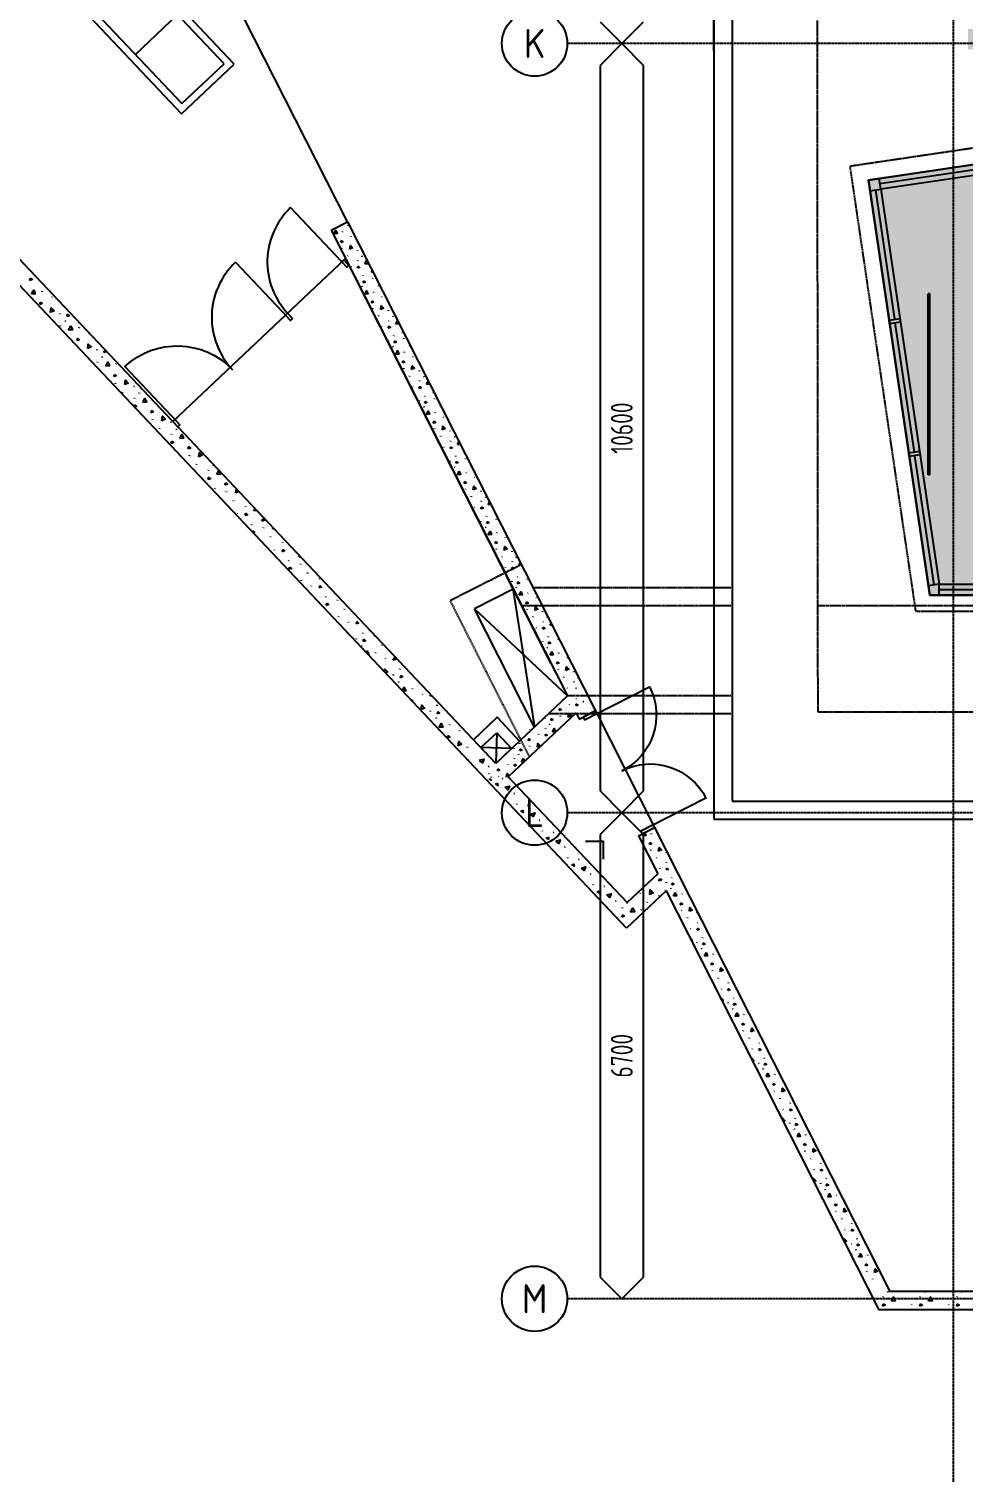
# Model space of a CAD drawing. Header units: millimetres. Extents: x -45258 to 103756, y -3540 to 105026.
# Drawn here: x -12963 to -82, y -2981 to 17043 of the extents above; entities that cross this region are included whole.
import ezdxf
from ezdxf.enums import TextEntityAlignment as Align

# ---------------------------------------------------------------- set-up
doc = ezdxf.new("R2010")
doc.units = ezdxf.units.MM
doc.header["$LTSCALE"] = 0.4
for name, pattern in [('BLD-80-FL-2$0$CENTER', [50.8, 31.75, -6.35, 6.35, -6.35]), ('BLD-80-FL-2$0$DASHEDX2', [38.1, 25.4, -12.7]), ('BLD-80-FL-2$0$HIDDEN', [0.375, 0.25, -0.125]), ('BLD-80-FL-2$0$HIDDEN2', [4.7625, 3.175, -1.5875])]:
    doc.linetypes.add(name, pattern=pattern)
for name, color, linetype in [('BLD-80-FL-2$0$DO-EXST-6CO', 6, 'Continuous'), ('BLD-80-FL-2$0$FL-EXST-8CO', 8, 'Continuous'), ('BLD-80-FL-2$0$HY-FITT-8CO-EXST', 8, 'Continuous'), ('BLD-80-FL-2$0$ST-EXST-7CO', 7, 'Continuous'), ('BLD-80-FL-2$0$ST-GRID-9CE', 9, 'BLD-80-FL-2$0$CENTER'), ('BLD-80-FL-2$0$TX-EXST-6CO', 6, 'Continuous'), ('BLD-80-FL-2$0$TX-GRID-2CO-100', 2, 'Continuous'), ('BLD-80-FL-2$0$TX-MISC-7CO-100', 7, 'Continuous'), ('BLD-80-FL-2$0$WA-HTCH-8CO-EXST', 8, 'Continuous'), ('BLD-80-FL-2$0$WA-MASN-6CO-EXST', 6, 'Continuous'), ('BLD-80-FL-2$0$WA-MASN-6DA2-EXST', 6, 'BLD-80-FL-2$0$DASHEDX2'), ('BLD-80-FL-2$0$WA-PART-6C0-EXST', 6, 'Continuous'), ('BLD-80-FL-2$0$WN-EXST-8CO', 8, 'Continuous'), ('XREF', 8, 'Continuous')]:
    doc.layers.add(name, color=color, linetype=linetype)
doc.layers.add('BLD-80-FL-2$0$FU-LOOS-8H2-EXST', color=8, linetype='BLD-80-FL-2$0$HIDDEN2', lineweight=25)
doc.layers.add('BLD-80-FL-2$0$SI-BUIL-253CO', color=253, linetype='Continuous', lineweight=25)
doc.styles.add('BLD-80-FL-2$0$Isocp2', font='isocp2.shx')
doc.styles.add('BLD-80-FL-2$0$STANDARD', font='isocp2.shx', dxfattribs={"width": 0.8})
doc.dimstyles.new('BLD-80-FL-2$0$GRID-DIMS-100', dxfattribs={"dimtxt": 300, "dimasz": 100, "dimexe": 3, "dimexo": 1, "dimgap": 0.5, "dimtad": 0, "dimdec": 1, "dimdsep": 46, "dimtxsty": 'BLD-80-FL-2$0$STANDARD', "dimblk": 'BLD-80-FL-2$0$GRID-DIMS', "dimcen": 2.5, "dimdle": 3, "dimse1": 1, "dimse2": 1, "dimsd1": 1, "dimsd2": 1, "dimclrd": 255, "dimclre": 8, "dimclrt": 2, "dimadec": 0, "dimazin": 0, "dimtfac": 1, "dimtdec": 1, "dimtmove": 2, "dimatfit": 3, "dimldrblk": 'BLD-80-FL-2$0$_None', "dimfxl": 3, "dimtolj": 1, "dimtzin": 0, "dimarcsym": 0})

# ---------------------------------------------------------------- blocks, each defined once
blk = doc.blocks.new('*D56')
at = {"layer": 'Defpoints', "color": 0, "transparency": 16777216}
for p in [(-4569, 6700), (-4569, 6700), (-4569, 0)]:
    blk.add_point(p, dxfattribs=at)
at = {"layer": 'BLD-80-FL-2$0$TX-MISC-7CO-100', "color": 2, "transparency": 16777216, "insert": (-4569, 3350), "char_height": 300, "attachment_point": 5, "rotation": 90, "style": 'BLD-80-FL-2$0$STANDARD'}
blk.add_mtext('\\A1;6700', dxfattribs=at)
blk = doc.blocks.new('BLD-80-FL-2$0$_None')
blk = doc.blocks.new('BLD-80-FL-2$0$GRID-DIMS')
for p in [(-3, 3), (-3, -3)]:
    blk.add_line(p, (0, 0))
blk = doc.blocks.new('*D57')
at = {"layer": 'Defpoints', "color": 0, "transparency": 16777216}
for p in [(-4569, 17300), (-4569, 17300), (-4569, 6700)]:
    blk.add_point(p, dxfattribs=at)
at = {"layer": 'BLD-80-FL-2$0$TX-MISC-7CO-100', "color": 2, "transparency": 16777216, "insert": (-4569, 12000), "char_height": 300, "attachment_point": 5, "rotation": 90, "style": 'BLD-80-FL-2$0$STANDARD'}
blk.add_mtext('\\A1;10600', dxfattribs=at)
blk = doc.blocks.new('*D58')
at = {"layer": 'Defpoints', "color": 0, "transparency": 16777216}
for p in [(-4569, 27250), (-4569, 27250), (-4569, 17300)]:
    blk.add_point(p, dxfattribs=at)
at = {"layer": 'BLD-80-FL-2$0$TX-MISC-7CO-100', "color": 2, "transparency": 16777216, "insert": (-4569, 22275), "char_height": 300, "attachment_point": 5, "rotation": 90, "style": 'BLD-80-FL-2$0$STANDARD'}
blk.add_mtext('\\A1;9950', dxfattribs=at)
blk = doc.blocks.new('BLD-80-FL-2$0$GRID')
blk.add_circle((0, 0), 4.5)
at = {"style": 'BLD-80-FL-2$0$Isocp2'}
blk.add_attdef('AA', text='', height=4, dxfattribs=at).set_placement((0, 0.02), align=Align.MIDDLE)
blk = doc.blocks.new('BLD-80-FL-2', base_point=(226.58, 457.44))
at = {"layer": 'BLD-80-FL-2$0$SI-BUIL-253CO'}
h = blk.add_hatch(color=256, dxfattribs=at)
h.dxf.hatch_style = 1
h.paths.add_polyline_path([(33930.98, 4350.99), (36240.99, 4350.99), (36240.99, 199.98), (33930.98, 199.98)], flags=16)
h.paths.add_polyline_path([(38800, 6450.02), (41466.66, 6450.02), (41466.66, 3400.02), (38800, 3400.02)], flags=16)
h.paths.add_polyline_path([(36350, 2900.02), (39550, 2900.02), (39550, 200.02), (36350, 200.02)], flags=16)
h.paths.add_polyline_path([(41566.66, 6450.02), (44233.32, 6450.02), (44233.32, 3400.02), (41566.66, 3400.02)], flags=16)
h.paths.add_polyline_path([(38700, 6950.02), (38700, 3000.02), (36349.99, 3000.02), (36349.99, 6950.02), (29849.99, 6950.01), (29849.99, 8700.01), (27292.54, 8700.01), (27292.54, 8818.01), (28771.29, 18568.34), (29466.85, 23152.04), (16621.8, 25100.52), (16625.04, 25122.94), (16625.04, 27379.99), (12299.98, 27379.99), (12299.98, 27100), (13799.98, 27100), (13799.98, 25086.47), (219.98, 23282.48), (219.98, 19520), (3199.98, 19520), (3199.98, 17500), (199.98, 17500), (199.98, 17220), (1349.98, 17220), (1349.98, 16017.89), (739.79, 15927.75), (772.65, 15705.27), (-1172.02, 15418.02), (-327.38, 9699.99), (849.99, 9699.99), (849.99, 9474.99), (4649.78, 9474.99), (4649.78, 6950), (3600, 6950), (3600, 2989.93), (10761.85, 2240.02), (10784.76, 2458.82), (10752.61, 2462.19), (10752.61, 2550.02), (16300, 2550), (16300.02, 1881.32), (16155.36, 1896.47), (16132.45, 1677.66), (19500, 1325.05), (19500.01, 149.98), (18899.98, 147.57), (18900, -130.02), (47099.98, -129.97), (47099.98, 150.03), (46250, 150.03), (46250, 2900.03), (46999.99, 2900.03), (46999.99, 3399.98), (44333.26, 3399.98), (44333.26, 6450.02), (47099.99, 6450.02), (47099.99, 6950.02)])
at = {"layer": 'BLD-80-FL-2$0$DO-EXST-6CO'}
blk.add_line((-8426.05, 14291.01), (-9131.92, 15038.49), dxfattribs=at)
blk.add_lwpolyline([(-9891.32, 14286.94), (-9171.72, 13524.91)], dxfattribs=at)
for points in [[(-8328.31, 14245.77), (-8357.39, 14218.3), (-8426.05, 14291.01), (-8396.97, 14318.47)], [(-9104.87, 13512.39), (-9133.95, 13484.93), (-9202.62, 13557.63), (-9173.53, 13585.1)], [(-9133.95, 13484.93), (-9104.87, 13512.39), (-9173.53, 13585.1), (-9202.61, 13557.63)], [(-10687.11, 12018.23), (-10658.03, 12045.69), (-10726.69, 12118.4), (-10755.77, 12090.93)], [(-5101.63, 8015.42), (-5083.54, 7979.75), (-4914.08, 8065.68), (-4932.17, 8101.35)], [(-4305.63, 6445.71), (-4287.54, 6410.04), (-4118.08, 6495.97), (-4136.17, 6531.64)]]:
    blk.add_lwpolyline(points, close=True, dxfattribs=at)
for points in [[(-10695.8, 12085.68), (-11415.4, 12847.71, -0.41421356), (-9933.77, 12805.29)], [(-4954.22, 8045.33), (-4187.2, 8434.28, -0.41421356), (-4565.26, 7278.31, -0.41421356), (-3409.29, 6900.25), (-4176.31, 6511.29)]]:
    blk.add_lwpolyline(points, format="xyb", dxfattribs=at)
for centre, major_axis, ratio, start_param, end_param in [((-8426.09, 14291.01), (-292.86, -985.52), 0.99994537, 4.18721441, 5.75804322), ((-9171.75, 13524.92), (-298.56, -1004.7), 0.99994478, 4.1872149, 5.75801123)]:
    blk.add_ellipse(centre, major_axis=major_axis, ratio=ratio, start_param=start_param, end_param=end_param, dxfattribs=at)
at = {"layer": 'BLD-80-FL-2$0$FL-EXST-8CO'}
for p, q in [((-8350.59, 14842.47), (-11700.48, 21449.99)), ((-3300.01, 17200), (-3300.01, 21450)), ((-11272.09, 17150.4), (-10690.45, 17699.66)), ((-3300.01, 17437.13), (-3300, 6609.98)), ((-10755.77, 12090.93), (-8375.46, 14338.74)), ((-6064.53, 9781.59), (-6599.65, 9510.22)), ((-6071.64, 9795.61), (-5773.18, 7880.41)), ((-5773.18, 7880.41), (-6599.65, 9510.22)), ((-6599.65, 9510.22), (-5318.28, 8309.98)), ((-4932.17, 8101.35), (-4118.09, 6495.97)), ((-3300, 6609.98), (800.01, 6609.99))]:
    blk.add_line(p, q, dxfattribs=at)
for points in [[(-9908.5, 17017.27), (-11968.24, 19198.44), (-12695.3, 18511.86), (-10635.56, 16330.69)], [(-10049.87, 17021.32), (-11972.29, 19057.08), (-12553.93, 18507.81), (-10631.51, 16472.06)]]:
    blk.add_lwpolyline(points, close=True, dxfattribs=at)
blk.add_lwpolyline([(-6614.16, 7705.17), (-6286.99, 8014.14), (-5978.03, 7686.96)], dxfattribs=at)
at = {"layer": 'BLD-80-FL-2$0$FU-LOOS-8H2-EXST'}
for p, q in [((-349.77, 13854.19), (-329.77, 13854.19)), ((-349.77, 11354.19), (-349.77, 13854.19)), ((-329.77, 13854.19), (-329.77, 11354.19)), ((-329.77, 11354.19), (-349.77, 11354.19))]:
    blk.add_line(p, q, dxfattribs=at)
at = {"layer": 'BLD-80-FL-2$0$HY-FITT-8CO-EXST'}
for p, q in [((-6511.18, 7596.12), (-6293.06, 7802.09)), ((-6293.06, 7802.09), (-6305.2, 7378)), ((-6293.06, 7802.09), (-6087.09, 7583.97)), ((-6305.2, 7378), (-6511.18, 7596.12)), ((-6087.09, 7583.97), (-6511.18, 7596.12)), ((-6087.09, 7583.97), (-6305.2, 7378))]:
    blk.add_line(p, q, dxfattribs=at)
at = {"layer": 'BLD-80-FL-2$0$SI-BUIL-253CO', "flags": 128}
blk.add_lwpolyline([(849.99, 9699.99), (-327.38, 9699.99), (-1172.02, 15418.02), (772.65, 15705.27)], dxfattribs=at)
at = {"layer": 'BLD-80-FL-2$0$ST-EXST-7CO', "linetype": 'BLD-80-FL-2$0$HIDDEN', "ltscale": 100}
for p, q in [((-1900.37, 43749.98), (-1870.27, 8089.98)), ((-3050, 9800.35), (-5793.73, 9800.35)), ((-3050, 9550.35), (-5947.27, 9550.35)), ((2250.01, 9549.99), (-1871.5, 9549.99)), ((-3050, 8309.98), (-5318.28, 8309.98)), ((-3050, 8059.98), (-5583.02, 8059.98)), ((-1870.27, 8089.98), (2179.5, 8089.98))]:
    blk.add_line(p, q, dxfattribs=at)
for points in [[(739.79, 15927.75), (-1427.47, 15607.62), (-521.59, 9474.99), (4649.78, 9474.99)], [(-5974.02, 10107.79), (-6935.69, 9620.12), (-5844.81, 7468.91)]]:
    blk.add_lwpolyline(points, dxfattribs=at)
at = {"layer": 'BLD-80-FL-2$0$ST-GRID-9CE'}
for p, q in [((0, -2523.99), (-0.02, 31749.98)), ((84082.76, 17300), (-5320.19, 17300)), ((84082.76, 6700), (-5320.19, 6700)), ((84082.76, 0), (-5320.19, 0))]:
    blk.add_line(p, q, dxfattribs=at)
at = {"layer": 'BLD-80-FL-2$0$TX-EXST-6CO', "linetype": 'Continuous'}
blk.add_lwpolyline([(-5071.54, 6308.34), (-4824.06, 6305.8), (-4826.6, 6058.33)], dxfattribs=at)
at = {"layer": 'BLD-80-FL-2$0$TX-MISC-7CO-100'}
for p, q in [((-4869.45, 17600), (-4569.45, 17300)), ((-4569.45, 17300), (-4269.45, 17600)), ((-4569.45, 17300), (-4869.45, 17000)), ((-4269.45, 17000), (-4569.45, 17300)), ((-4869.45, 17000), (-4869.45, 7000)), ((-4269.45, 7000), (-4269.45, 17000)), ((-4869.45, 7000), (-4569.45, 6700)), ((-4569.45, 6700), (-4269.45, 7000)), ((-4569.45, 6700), (-4869.45, 6400)), ((-4269.45, 6400), (-4569.45, 6700)), ((-4869.45, 6400), (-4869.45, 300)), ((-4269.45, 300), (-4269.45, 6400)), ((-4869.45, 300), (-4569.45, 0)), ((-4569.45, 0), (-4269.45, 300))]:
    blk.add_line(p, q, dxfattribs=at)
at = {"layer": 'BLD-80-FL-2$0$WA-HTCH-8CO-EXST'}
for p, q in [((-8415.92, 14700.98), (-8412.37, 14708.98)), ((-8343.99, 14787.23), (-8340.44, 14795.23)), ((-8304.92, 14644.15), (-8301.37, 14638.82)), ((-8424.8, 14475.43), (-8421.25, 14483.42)), ((-8213.67, 14453.12), (-8212.78, 14445.13)), ((-8343.99, 14372.42), (-8340.44, 14380.41)), ((-8304.92, 14229.34), (-8301.36, 14224.01)), ((-8205.46, 14306.59), (-8201.91, 14314.58)), ((-8153.06, 14372.42), (-8149.51, 14367.09)), ((-8149.51, 14370.39), (-8145.95, 14365.06)), ((-8213.67, 14038.31), (-8212.78, 14030.32)), ((-8134.4, 14097.02), (-8130.85, 14105.01)), ((-8017.01, 14142.77), (-8006.68, 14164.28)), ((-7998.68, 14148.5), (-8017.01, 14142.77)), ((-7999.42, 14060.61), (-7995.87, 14068.6)), ((-12557.82, 13877.28), (-12553.55, 13886.87)), ((-8153.06, 13957.6), (-8149.51, 13952.27)), ((-8149.51, 13955.58), (-8145.95, 13950.25)), ((-7990.54, 13871.35), (-7986.99, 13879.35)), ((-7918.61, 13957.6), (-7915.06, 13965.6)), ((-12424.61, 13809.08), (-12420.35, 13802.69)), ((-7999.42, 13645.8), (-7995.87, 13653.79)), ((-7879.54, 13814.52), (-7875.99, 13809.19)), ((-7788.3, 13623.49), (-7787.41, 13615.5)), ((-12315.12, 13579.85), (-12314.05, 13570.26)), ((-12242.38, 13483), (-12238.12, 13476.61)), ((-12238.12, 13480.57), (-12233.86, 13474.18)), ((-7918.61, 13542.79), (-7915.06, 13550.78)), ((-7780.08, 13476.96), (-7776.53, 13484.95)), ((-7727.68, 13542.79), (-7724.13, 13537.46)), ((-7724.13, 13540.76), (-7720.58, 13535.43)), ((-12305.26, 13404.01), (-12301, 13413.6)), ((-12047.37, 13379.5), (-12043.1, 13389.1)), ((-11914.16, 13311.31), (-11909.9, 13304.91)), ((-7879.54, 13399.71), (-7875.99, 13394.38)), ((-7709.03, 13267.39), (-7705.47, 13275.38)), ((-7591.63, 13313.14), (-7583.58, 13329.92)), ((-7577.34, 13317.61), (-7591.63, 13313.14)), ((-7574.05, 13230.98), (-7570.5, 13238.97)), ((-12058.02, 13108.84), (-12053.76, 13118.43)), ((-11804.67, 13082.07), (-11803.6, 13072.48)), ((-7788.3, 13208.68), (-7787.41, 13200.69)), ((-7727.68, 13127.97), (-7724.13, 13122.64)), ((-7724.13, 13125.95), (-7720.58, 13120.62)), ((-7565.17, 13041.72), (-7561.62, 13049.72)), ((-7493.24, 13127.97), (-7489.69, 13135.97)), ((-11794.81, 12906.23), (-11790.55, 12915.82)), ((-11731.93, 12985.23), (-11727.67, 12978.83)), ((-11727.67, 12982.8), (-11723.41, 12976.4)), ((-11536.91, 12881.73), (-11532.65, 12891.32)), ((-7574.05, 12816.17), (-7570.5, 12824.16)), ((-7454.17, 12984.89), (-7450.61, 12979.56)), ((-11547.57, 12611.06), (-11543.31, 12620.65)), ((-7493.24, 12713.16), (-7489.69, 12721.15)), ((-7362.92, 12793.86), (-7362.03, 12785.87)), ((-7354.71, 12647.33), (-7351.16, 12655.32)), ((-7302.31, 12713.16), (-7298.76, 12707.83)), ((-7298.76, 12711.13), (-7295.2, 12705.8)), ((-7259.67, 12602.93), (-7236.82, 12646.11)), ((-11450.6, 12487.45), (-11446.34, 12497.04)), ((-11294.22, 12584.29), (-11293.15, 12574.7)), ((-11284.36, 12408.46), (-11280.1, 12418.05)), ((-11221.48, 12487.45), (-11217.22, 12481.05)), ((-11217.22, 12485.02), (-11212.96, 12478.62)), ((-11196.96, 12542.86), (-11192.1, 12552.99)), ((-11185.82, 12546.34), (-11196.96, 12542.86)), ((-7454.17, 12570.08), (-7450.61, 12564.75)), ((-7283.65, 12437.76), (-7280.1, 12445.75)), ((-7166.26, 12483.51), (-7160.48, 12495.56)), ((-7155.99, 12486.72), (-7166.26, 12483.51)), ((-7362.92, 12379.05), (-7362.03, 12371.06)), ((-7302.31, 12298.34), (-7298.76, 12293.01)), ((-7298.76, 12296.32), (-7295.2, 12290.99)), ((-7148.67, 12401.35), (-7145.12, 12409.34)), ((-7139.79, 12212.09), (-7136.24, 12220.09)), ((-7067.86, 12298.34), (-7064.41, 12306.12)), ((-11037.12, 12113.28), (-11032.86, 12122.87)), ((-10783.77, 12086.51), (-10782.7, 12076.93)), ((-7028.79, 12155.26), (-7025.24, 12149.93)), ((-10940.15, 11989.67), (-10935.88, 11999.26)), ((-10773.91, 11910.68), (-10769.65, 11920.27)), ((-10711.03, 11989.67), (-10706.77, 11983.28)), ((-10706.77, 11987.24), (-10702.51, 11980.85)), ((-7148.67, 11986.54), (-7145.12, 11994.53)), ((-7067.86, 11883.53), (-7064.31, 11891.52)), ((-6937.55, 11964.23), (-6936.66, 11956.24)), ((-6929.33, 11817.7), (-6925.78, 11825.69)), ((-6876.93, 11883.53), (-6873.38, 11878.2)), ((-6873.38, 11881.5), (-6869.83, 11876.17)), ((-10688.64, 11659.19), (-10684.38, 11668.79)), ((-10526.67, 11615.5), (-10522.41, 11625.09)), ((-7028.79, 11740.45), (-7025.24, 11735.12)), ((-6858.27, 11608.13), (-6854.72, 11616.12)), ((-6834.3, 11773.3), (-6813.83, 11811.97)), ((-6795.84, 11776.5), (-6833.41, 11773.3)), ((-6740.88, 11653.88), (-6737.37, 11661.2)), ((-6734.65, 11655.83), (-6740.88, 11653.88)), ((-10429.7, 11491.89), (-10425.43, 11501.48)), ((-10263.46, 11412.9), (-10259.2, 11422.49)), ((-10200.58, 11491.89), (-10196.32, 11485.5)), ((-10196.32, 11489.46), (-10192.06, 11483.07)), ((-6937.54, 11549.42), (-6936.65, 11541.43)), ((-6876.93, 11468.71), (-6873.38, 11463.38)), ((-6873.38, 11466.69), (-6869.83, 11461.36)), ((-6723.3, 11571.72), (-6719.74, 11579.71)), ((-6642.49, 11468.71), (-6641.21, 11471.58)), ((-6714.42, 11382.46), (-6710.86, 11390.46)), ((-6603.41, 11325.63), (-6599.86, 11320.3)), ((-10178.19, 11161.42), (-10173.93, 11171.01)), ((-10016.22, 11117.73), (-10011.96, 11127.32)), ((-9886.58, 11106.7), (-9878.86, 11162.33)), ((-9844.6, 11126.05), (-9885.58, 11107.06)), ((-6723.3, 11156.91), (-6719.74, 11164.9)), ((-6642.49, 11053.9), (-6638.93, 11061.89)), ((-6512.17, 11134.6), (-6511.28, 11126.61)), ((-6451.56, 11053.9), (-6448, 11048.57)), ((-6448, 11051.88), (-6444.45, 11046.55)), ((-9919.25, 10994.12), (-9914.98, 11003.71)), ((-9872.36, 10822.42), (-9868.1, 10816.02)), ((-9753.01, 10915.12), (-9748.75, 10924.71)), ((-9638.97, 10861.85), (-9623.21, 10891.61)), ((-9598.29, 10865.22), (-9637.9, 10861.85)), ((-6603.41, 10910.82), (-6599.86, 10905.49)), ((-6503.96, 10988.07), (-6500.4, 10996.06)), ((-6408.92, 10943.68), (-6390.84, 10977.84)), ((-6374.94, 10946.49), (-6408.03, 10943.68)), ((-6315.51, 10824.25), (-6314.27, 10826.84)), ((-6313.3, 10824.94), (-6315.51, 10824.25)), ((-9667.74, 10663.64), (-9663.48, 10673.23)), ((-9505.77, 10619.95), (-9501.51, 10629.54)), ((-9376.13, 10608.92), (-9373.58, 10627.27)), ((-9362.24, 10615.26), (-9375.13, 10609.29)), ((-6512.17, 10719.79), (-6511.28, 10711.8)), ((-6451.56, 10639.09), (-6448, 10633.76)), ((-6448, 10637.06), (-6444.45, 10631.73)), ((-6432.9, 10778.5), (-6429.35, 10786.5)), ((-6297.92, 10742.09), (-6294.37, 10750.09)), ((-9408.8, 10496.34), (-9404.53, 10505.93)), ((-9242.56, 10417.35), (-9238.3, 10426.94)), ((-6289.04, 10552.84), (-6285.49, 10560.83)), ((-6178.04, 10496), (-6174.49, 10490.67)), ((-9495.11, 10392.84), (-9490.85, 10402.43)), ((-9361.91, 10324.64), (-9357.65, 10318.24)), ((-9128.52, 10364.07), (-9127.27, 10366.43)), ((-9125.22, 10364.26), (-9127.45, 10364.07)), ((-9016.42, 10220.76), (-9007.42, 10239.52)), ((-8995.79, 10227.21), (-9016.42, 10220.76)), ((-6297.92, 10327.28), (-6294.37, 10335.27)), ((-6217.11, 10224.27), (-6213.56, 10232.26)), ((-6086.79, 10304.97), (-6085.9, 10296.98)), ((-6026.18, 10224.27), (-6022.63, 10218.94)), ((-6022.63, 10222.25), (-6019.08, 10216.92)), ((-9157.29, 10165.86), (-9153.03, 10175.45)), ((-8995.32, 10122.17), (-8991.06, 10131.76)), ((-6178.04, 10081.19), (-6174.49, 10075.86)), ((-6078.58, 10158.44), (-6075.03, 10166.44)), ((-5983.55, 10114.05), (-5967.85, 10143.7)), ((-5954.05, 10116.48), (-5982.66, 10114.05)), ((-8984.66, 9895.06), (-8980.4, 9904.65)), ((-8898.35, 9998.56), (-8894.08, 10008.15)), ((-8851.46, 9826.86), (-8847.2, 9820.47)), ((-8732.11, 9919.57), (-8727.85, 9929.16)), ((-6086.79, 9890.16), (-6085.9, 9882.17)), ((-6007.52, 9948.87), (-6003.97, 9956.87)), ((-5872.55, 9912.46), (-5868.99, 9920.46)), ((-8646.84, 9668.08), (-8642.58, 9677.68)), ((-8484.87, 9624.39), (-8480.6, 9633.98)), ((-6026.18, 9809.46), (-6022.63, 9804.13)), ((-6022.63, 9807.43), (-6019.08, 9802.1)), ((-5863.67, 9723.21), (-5860.11, 9731.2)), ((-5752.66, 9666.37), (-5749.11, 9661.04)), ((-8741.96, 9597.63), (-8741.54, 9593.85)), ((-8387.9, 9500.78), (-8383.63, 9510.37)), ((-5872.55, 9497.65), (-5868.99, 9505.64)), ((-5661.42, 9475.34), (-5660.53, 9467.35)), ((-8474.21, 9397.28), (-8469.95, 9406.87)), ((-8341.01, 9329.08), (-8336.75, 9322.69)), ((-5791.74, 9394.64), (-5788.18, 9402.63)), ((-5752.66, 9251.56), (-5749.11, 9246.23)), ((-5653.21, 9328.81), (-5649.65, 9336.81)), ((-5600.81, 9394.64), (-5597.25, 9389.31)), ((-5597.25, 9392.62), (-5593.7, 9387.29)), ((-5558.17, 9284.42), (-5544.86, 9309.56)), ((-5533.15, 9286.47), (-5557.28, 9284.42)), ((-8231.51, 9099.85), (-8230.45, 9090.26)), ((-8136.39, 9170.31), (-8132.13, 9179.9)), ((-7974.42, 9126.62), (-7970.15, 9136.21)), ((-7877.45, 9003.01), (-7873.18, 9012.6)), ((-5661.42, 9060.53), (-5660.53, 9052.54)), ((-5582.15, 9119.24), (-5578.6, 9127.24)), ((-5447.17, 9082.83), (-5443.62, 9090.83)), ((-8158.78, 9003.01), (-8154.52, 8996.61)), ((-8154.52, 9000.58), (-8150.25, 8994.18)), ((-7963.76, 8899.51), (-7959.5, 8909.1)), ((-7830.56, 8831.31), (-7826.3, 8824.91)), ((-5600.81, 8979.83), (-5597.25, 8974.5)), ((-5597.25, 8977.8), (-5593.7, 8972.47)), ((-5438.29, 8893.58), (-5434.74, 8901.57)), ((-5327.29, 8836.74), (-5323.74, 8831.41)), ((-7625.94, 8672.53), (-7621.68, 8682.12)), ((-5447.17, 8668.02), (-5443.62, 8676.01)), ((-5236.04, 8645.71), (-5235.15, 8637.72)), ((-7721.06, 8602.07), (-7720, 8592.48)), ((-7648.33, 8505.23), (-7644.07, 8498.83)), ((-7644.07, 8502.8), (-7639.8, 8496.4)), ((-7453.31, 8401.73), (-7449.05, 8411.32)), ((-5366.36, 8565.01), (-5362.81, 8573)), ((-5327.29, 8421.93), (-5323.73, 8416.6)), ((-5227.83, 8499.18), (-5224.28, 8507.18)), ((-5204.17, 8418.76), (-5203.28, 8410.77)), ((-5175.43, 8565.01), (-5171.88, 8559.68)), ((-5171.88, 8562.99), (-5168.32, 8557.66)), ((-7320.11, 8333.53), (-7315.84, 8327.13)), ((-7208.22, 8305.82), (-7199.17, 8324.67)), ((-7187.49, 8312.3), (-7208.22, 8305.82)), ((-5195.96, 8272.23), (-5192.41, 8280.22)), ((-5100.92, 8227.83), (-5097.04, 8235.16)), ((-5093.6, 8228.38), (-5100.04, 8227.83)), ((-7210.61, 8104.29), (-7209.55, 8094.71)), ((-7115.49, 8174.75), (-7111.23, 8184.34)), ((-5550.28, 8062.66), (-5546.72, 8070.65)), ((-5415.3, 8026.25), (-5411.75, 8034.24)), ((-5295.42, 8194.97), (-5291.86, 8189.64)), ((-7137.88, 8007.45), (-7133.62, 8001.05)), ((-7133.62, 8005.02), (-7129.35, 7998.62)), ((-6942.86, 7903.95), (-6938.6, 7913.54)), ((-6809.66, 7835.75), (-6805.39, 7829.36)), ((-5831.79, 7836.99), (-5828.24, 7844.98)), ((-5629.55, 8003.94), (-5628.66, 7995.95)), ((-5621.33, 7857.41), (-5617.78, 7865.41)), ((-5568.93, 7923.24), (-5565.38, 7917.91)), ((-5565.38, 7921.22), (-5561.83, 7915.89)), ((-5496, 7815.52), (-5525.41, 7813.02)), ((-5975.65, 7647.84), (-5972.1, 7655.84)), ((-5840.67, 7611.43), (-5837.12, 7619.43)), ((-5711.63, 7611.9), (-5731.81, 7602.55)), ((-5720.79, 7780.16), (-5717.24, 7774.83)), ((-6700.16, 7606.52), (-6699.1, 7596.93)), ((-6690.31, 7430.68), (-6686.04, 7440.27)), ((-6466.42, 7545.18), (-6468.14, 7537.69)), ((-6257.17, 7422.18), (-6253.62, 7430.17)), ((-6185.24, 7508.43), (-6185.18, 7508.57)), ((-6054.92, 7589.13), (-6054.03, 7581.14)), ((-6046.71, 7442.6), (-6043.16, 7450.59)), ((-5994.31, 7508.43), (-5990.76, 7503.1)), ((-5990.76, 7506.4), (-5987.2, 7501.07)), ((-6408.93, 7337.1), (-6399.03, 7340.58)), ((-6401.02, 7233.03), (-6397.47, 7241.02)), ((-6146.16, 7365.34), (-6142.61, 7360.01)), ((-5936.65, 7399.4), (-5950.79, 7398.2)), ((-6367.06, 7193.43), (-6368.78, 7185.94)), ((-6266.05, 7196.62), (-6262.49, 7204.61)), ((-6217.72, 7170.31), (-6207.82, 7173.79)), ((-6117.11, 7178.82), (-6118.83, 7171.33)), ((-6115.95, 7174.06), (-6117.67, 7166.56)), ((-6058.47, 6965.97), (-6048.57, 6969.46)), ((-6016.6, 6822.3), (-6018.32, 6814.81)), ((-5867.25, 6799.18), (-5857.35, 6802.67)), ((-5766.65, 6807.7), (-5768.37, 6800.21)), ((-5765.49, 6802.93), (-5767.21, 6795.44)), ((-5708, 6594.85), (-5698.1, 6598.33)), ((-5666.13, 6451.18), (-5667.86, 6443.69)), ((-5516.79, 6428.05), (-5506.89, 6431.54)), ((-5416.18, 6436.57), (-5417.91, 6429.08)), ((-5415.02, 6431.8), (-5416.75, 6424.31)), ((-4162.16, 6404.69), (-4158.61, 6412.68)), ((-5357.54, 6223.72), (-5347.64, 6227.21)), ((-4051.16, 6347.85), (-4047.61, 6342.52)), ((-5315.67, 6080.05), (-5317.39, 6072.56)), ((-5166.32, 6056.93), (-5156.42, 6060.42)), ((-5065.72, 6065.45), (-5067.44, 6057.96)), ((-5064.56, 6060.68), (-5066.28, 6053.19)), ((-4171.04, 6179.13), (-4167.49, 6187.12)), ((-4090.23, 6076.12), (-4086.68, 6084.11)), ((-3959.92, 6156.82), (-3959.03, 6148.83)), ((-3951.7, 6010.29), (-3948.15, 6018.29)), ((-5007.07, 5852.6), (-4997.17, 5856.08)), ((-4051.16, 5933.04), (-4047.61, 5927.71)), ((-3880.64, 5800.72), (-3877.09, 5808.72)), ((-3856.67, 5965.9), (-3852.9, 5973.02)), ((-3849.55, 5966.43), (-3855.78, 5965.9)), ((-4965.2, 5708.93), (-4966.93, 5701.44)), ((-4815.86, 5685.8), (-4805.96, 5689.29)), ((-4029.44, 5768.39), (-4058.89, 5759.18)), ((-3966.17, 5628.11), (-3962.49, 5636.37)), ((-3959.91, 5742.01), (-3959.02, 5734.02)), ((-3899.3, 5661.31), (-3895.75, 5655.98)), ((-3895.75, 5659.28), (-3892.2, 5653.95)), ((-4656.61, 5481.47), (-4646.71, 5484.96)), ((-4498.47, 5460.01), (-4494.74, 5454.41)), ((-4494.74, 5458.38), (-4490.48, 5451.98)), ((-4314.64, 5584.42), (-4310.38, 5594.01)), ((-4217.67, 5460.81), (-4213.41, 5470.4)), ((-4061.29, 5557.65), (-4060.22, 5548.06)), ((-3736.79, 5575.06), (-3733.23, 5583.05)), ((-3625.78, 5518.22), (-3622.23, 5512.89)), ((-4561.88, 5381.82), (-4557.62, 5391.41)), ((-4303.99, 5357.31), (-4299.72, 5366.9)), ((-3745.67, 5349.5), (-3742.11, 5357.49)), ((-3664.86, 5246.49), (-3661.3, 5254.48)), ((-3534.54, 5327.2), (-3533.65, 5319.21)), ((-4473.76, 5136.75), (-4472.35, 5139.92)), ((-3625.78, 5103.41), (-3622.23, 5098.08)), ((-3526.33, 5180.67), (-3522.77, 5188.66)), ((-3431.29, 5136.27), (-3429.91, 5138.88)), ((-3428.66, 5136.42), (-3430.4, 5136.27)), ((-3534.54, 4912.38), (-3533.65, 4904.39)), ((-3473.93, 4831.68), (-3470.37, 4826.35)), ((-3470.37, 4829.65), (-3466.82, 4824.32)), ((-3455.27, 4971.1), (-3451.72, 4979.09)), ((-3523.86, 4771.4), (-3522.77, 4773.84)), ((-3311.41, 4745.43), (-3307.86, 4753.42)), ((-3320.29, 4519.87), (-3316.74, 4527.86)), ((-3239.48, 4416.86), (-3235.93, 4424.86)), ((-3109.16, 4497.57), (-3108.27, 4489.58)), ((-3200.41, 4273.78), (-3196.86, 4268.45)), ((-3100.95, 4351.04), (-3097.4, 4359.03)), ((-3109.16, 4082.75), (-3108.27, 4074.76)), ((-3029.89, 4141.47), (-3026.34, 4149.46)), ((-3100.67, 3936.86), (-3097.4, 3944.21)), ((-3048.55, 4002.05), (-3045, 3996.72)), ((-3045, 4000.02), (-3041.45, 3994.69)), ((-2886.04, 3915.8), (-2882.48, 3923.79)), ((-2894.92, 3690.24), (-2891.36, 3698.23)), ((-2683.73, 3667.42), (-2682.9, 3659.95)), ((-2883.05, 3507.71), (-2882.48, 3508.98)), ((-2814.11, 3587.23), (-2810.55, 3595.23)), ((-2775.03, 3444.15), (-2771.48, 3438.82)), ((-2675.58, 3521.41), (-2672.02, 3529.4)), ((-2683.79, 3253.12), (-2682.9, 3245.13)), ((-2604.52, 3311.84), (-2600.97, 3319.83)), ((-2675.58, 3106.59), (-2672.02, 3114.58)), ((-2623.18, 3172.42), (-2619.62, 3167.09)), ((-2619.62, 3170.39), (-2616.07, 3165.06)), ((-2460.66, 3086.17), (-2457.11, 3094.16)), ((-2469.54, 2860.61), (-2465.99, 2868.6)), ((-2459.85, 2673.17), (-2457.11, 2679.35)), ((-2388.73, 2757.6), (-2385.18, 2765.6)), ((-2349.66, 2614.52), (-2346.1, 2609.19)), ((-2250.2, 2691.78), (-2246.65, 2699.77)), ((-2258.41, 2423.49), (-2257.52, 2415.5)), ((-2179.14, 2482.21), (-2175.59, 2490.2)), ((-2250.2, 2276.96), (-2246.65, 2284.95)), ((-2197.8, 2342.79), (-2194.25, 2337.46)), ((-2194.25, 2340.76), (-2190.69, 2335.43)), ((-2035.28, 2256.54), (-2031.73, 2264.53)), ((-2044.16, 2030.98), (-2040.61, 2038.97)), ((-2035.28, 1841.72), (-2031.73, 1849.72)), ((-1963.35, 1927.97), (-1959.8, 1935.97)), ((-1824.82, 1862.15), (-1821.27, 1870.14)), ((-1924.28, 1784.89), (-1920.73, 1779.56)), ((-1753.77, 1652.58), (-1750.21, 1660.57)), ((-1833.04, 1593.86), (-1832.15, 1585.87)), ((-1824.82, 1447.33), (-1821.27, 1455.32)), ((-1772.42, 1513.16), (-1768.87, 1507.83)), ((-1768.87, 1511.13), (-1765.32, 1505.8)), ((-1609.91, 1426.91), (-1606.36, 1434.9)), ((-1618.79, 1201.35), (-1615.24, 1209.34)), ((-1609.91, 1012.09), (-1606.36, 1020.09)), ((-1537.98, 1098.34), (-1534.43, 1106.34)), ((-1399.45, 1032.52), (-1395.9, 1040.51)), ((-1498.91, 955.26), (-1495.35, 949.93)), ((-1328.39, 822.95), (-1324.84, 830.94)), ((-1407.66, 764.23), (-1406.77, 756.24)), ((-1399.45, 617.7), (-1395.9, 625.69)), ((-1347.05, 683.53), (-1343.5, 678.2)), ((-1343.5, 681.5), (-1339.94, 676.17)), ((-1184.53, 597.28), (-1180.98, 605.27)), ((-1193.41, 371.72), (-1189.86, 379.71)), ((-1112.6, 268.71), (-1109.05, 276.71)), ((-968.98, 20.99), (-964.72, 30.59)), ((-906.1, 99.99), (-901.84, 93.59)), ((-901.84, 97.56), (-897.57, 91.16)), ((-711.08, -3.51), (-706.82, 6.08)), ((-458.53, 21), (-454.27, 30.59)), ((-395.65, 99.99), (-391.39, 93.59)), ((-391.39, 97.56), (-387.12, 91.16)), ((-200.63, -3.51), (-196.37, 6.08)), ((51.92, 21), (56.18, 30.59)), ((114.8, 99.99), (119.06, 93.59)), ((119.06, 97.56), (123.33, 91.16)), ((-577.88, -71.71), (-573.61, -78.11)), ((-67.43, -71.71), (-63.16, -78.11))]:
    blk.add_line(p, q, dxfattribs=at)
for points in [[(-8535.8, 14677.01), (-8511.83, 14722.3), (-8493.18, 14680.56), (-8534.91, 14677.01)], [(-8442.39, 14557.58), (-8431.73, 14579.79), (-8413.97, 14566.46), (-8442.39, 14557.58)], [(-8316.76, 14466.24), (-8309.73, 14516.99), (-8277.92, 14484.15), (-8315.93, 14466.54)], [(-8211.67, 14206.25), (-8201.02, 14228.45), (-8183.26, 14215.13), (-8211.67, 14206.25)], [(-8110.42, 14262.19), (-8086.45, 14307.48), (-8067.8, 14265.75), (-8109.54, 14262.19)], [(-12728.31, 14036.19), (-12715.53, 14062.83), (-12694.21, 14046.85), (-12728.31, 14036.19)], [(-8132.62, 14003.78), (-8121.97, 14025.98), (-8104.21, 14012.66), (-8132.62, 14003.78)], [(-12701.67, 13848.51), (-12672.9, 13902.86), (-12650.52, 13852.77), (-12700.61, 13848.51)], [(-8110.42, 13847.38), (-8086.45, 13892.67), (-8067.8, 13850.93), (-8109.54, 13847.38)], [(-12589.57, 13705.2), (-12576.79, 13731.85), (-12555.48, 13715.86), (-12589.57, 13705.2)], [(-12438.83, 13595.59), (-12430.38, 13656.49), (-12392.22, 13617.09), (-12437.83, 13595.95)], [(-8017.01, 13727.95), (-8006.35, 13750.16), (-7988.59, 13736.83), (-8017.01, 13727.95)], [(-7891.39, 13636.61), (-7884.35, 13687.36), (-7852.55, 13654.52), (-7890.56, 13636.91)], [(-12217.86, 13538.41), (-12205.08, 13565.06), (-12183.76, 13549.07), (-12217.86, 13538.41)], [(-7685.05, 13432.56), (-7661.07, 13477.85), (-7642.42, 13436.12), (-7684.16, 13432.56)], [(-12191.22, 13350.73), (-12162.45, 13405.08), (-12140.07, 13355), (-12190.16, 13350.73)], [(-12079.12, 13207.42), (-12066.34, 13234.07), (-12045.02, 13218.08), (-12079.12, 13207.42)], [(-7786.3, 13376.62), (-7775.64, 13398.82), (-7757.88, 13385.5), (-7786.3, 13376.62)], [(-11928.38, 13097.81), (-11919.93, 13158.72), (-11881.77, 13119.31), (-11927.38, 13098.17)], [(-11707.41, 13040.64), (-11694.62, 13067.28), (-11673.31, 13051.29), (-11707.41, 13040.64)], [(-7707.25, 13174.15), (-7696.59, 13196.35), (-7678.83, 13183.03), (-7707.25, 13174.15)], [(-7685.05, 13017.75), (-7661.07, 13063.04), (-7642.42, 13021.3), (-7684.16, 13017.75)], [(-11680.77, 12852.96), (-11652, 12907.3), (-11629.62, 12857.22), (-11679.71, 12852.96)], [(-7591.63, 12898.32), (-7580.98, 12920.53), (-7563.22, 12907.2), (-7591.63, 12898.32)], [(-7466.01, 12806.98), (-7458.97, 12857.73), (-7427.17, 12824.89), (-7465.18, 12807.28)], [(-11568.67, 12709.65), (-11555.89, 12736.29), (-11534.57, 12720.3), (-11568.67, 12709.65)], [(-11417.93, 12600.03), (-11409.48, 12660.94), (-11371.32, 12621.53), (-11416.93, 12600.4)], [(-7360.92, 12546.99), (-7350.27, 12569.19), (-7332.51, 12555.87), (-7360.92, 12546.99)], [(-7219.44, 12611.83), (-7217.05, 12606.49), (-7258.79, 12602.93)], [(-11289.78, 12292.3), (-11279.03, 12314.69), (-11257.72, 12298.7), (-11287.14, 12289.51)], [(-11170.32, 12355.18), (-11141.55, 12409.52), (-11119.17, 12359.44), (-11169.26, 12355.18)], [(-11058.22, 12211.87), (-11045.44, 12238.51), (-11024.12, 12222.53), (-11058.22, 12211.87)], [(-7281.87, 12344.52), (-7271.22, 12366.72), (-7253.46, 12353.4), (-7281.87, 12344.52)], [(-7259.67, 12188.12), (-7235.7, 12233.41), (-7217.05, 12191.67), (-7258.79, 12188.12)], [(-10907.48, 12102.26), (-10899.03, 12163.16), (-10860.87, 12123.75), (-10906.48, 12102.62)], [(-7166.26, 12068.69), (-7155.6, 12090.9), (-7137.84, 12077.57), (-7166.26, 12068.69)], [(-7040.64, 11977.35), (-7033.6, 12028.1), (-7001.8, 11995.26), (-7039.81, 11977.65)], [(-10781.37, 11790.26), (-10768.58, 11816.91), (-10747.27, 11800.92), (-10781.37, 11790.26)], [(-10659.87, 11857.4), (-10631.1, 11911.75), (-10608.72, 11861.66), (-10658.8, 11857.4)], [(-10547.77, 11714.09), (-10534.99, 11740.73), (-10513.67, 11724.75), (-10547.77, 11714.09)], [(-10397.03, 11604.48), (-10388.58, 11665.38), (-10350.42, 11625.98), (-10396.03, 11604.84)], [(-6935.55, 11717.36), (-6924.89, 11739.56), (-6907.13, 11726.24), (-6935.55, 11717.36)], [(-10149.42, 11359.62), (-10120.65, 11413.97), (-10098.27, 11363.89), (-10148.35, 11359.62)], [(-6856.5, 11514.89), (-6845.84, 11537.09), (-6828.08, 11523.77), (-6856.5, 11514.89)], [(-10270.92, 11292.49), (-10258.13, 11319.13), (-10236.82, 11303.14), (-10270.92, 11292.49)], [(-10037.32, 11216.31), (-10024.54, 11242.96), (-10003.22, 11226.97), (-10037.32, 11216.31)], [(-6834.3, 11358.49), (-6810.32, 11403.78), (-6791.67, 11362.04), (-6833.41, 11358.49)], [(-6740.88, 11239.06), (-6730.23, 11261.27), (-6712.47, 11247.94), (-6740.88, 11239.06)], [(-6615.26, 11147.72), (-6608.22, 11198.47), (-6576.42, 11165.63), (-6614.43, 11148.02)], [(-9760.47, 10794.71), (-9747.68, 10821.35), (-9726.37, 10805.37), (-9760.47, 10794.71)], [(-6510.17, 10887.73), (-6499.52, 10909.93), (-6481.76, 10896.61), (-6510.17, 10887.73)], [(-9526.87, 10718.54), (-9514.08, 10745.18), (-9492.77, 10729.19), (-9526.87, 10718.54)], [(-6431.12, 10685.26), (-6420.47, 10707.46), (-6402.71, 10694.14), (-6431.12, 10685.26)], [(-9659.04, 10565.43), (-9652.82, 10578.39), (-9631.51, 10562.4), (-9650.56, 10556.45)], [(-6408.92, 10528.86), (-6384.95, 10574.15), (-6366.3, 10532.41), (-6408.03, 10528.86)], [(-6315.51, 10409.44), (-6304.85, 10431.64), (-6287.09, 10418.32), (-6315.51, 10409.44)], [(-9250.02, 10296.93), (-9237.23, 10323.57), (-9215.92, 10307.59), (-9250.02, 10296.93)], [(-6189.89, 10318.09), (-6182.85, 10368.85), (-6151.05, 10336.01), (-6189.05, 10318.39)], [(-9155.16, 10053.97), (-9142.37, 10080.61), (-9121.06, 10064.63), (-9155.16, 10053.97)], [(-6084.8, 10058.1), (-6074.14, 10080.3), (-6056.38, 10066.98), (-6084.8, 10058.1)], [(-8739.57, 9799.15), (-8726.78, 9825.8), (-8705.47, 9809.81), (-8739.57, 9799.15)], [(-6005.75, 9855.63), (-5995.09, 9877.83), (-5977.33, 9864.51), (-6005.75, 9855.63)], [(-5983.55, 9699.23), (-5959.57, 9744.52), (-5940.92, 9702.78), (-5982.66, 9699.23)], [(-8644.71, 9556.19), (-8631.92, 9582.84), (-8610.61, 9566.85), (-8644.71, 9556.19)], [(-5890.13, 9579.81), (-5879.48, 9602.01), (-5861.72, 9588.69), (-5890.13, 9579.81)], [(-5764.51, 9488.46), (-5757.47, 9539.22), (-5725.67, 9506.38), (-5763.68, 9488.76)], [(-8229.12, 9301.38), (-8216.33, 9328.02), (-8195.02, 9312.03), (-8229.12, 9301.38)], [(-5659.42, 9228.47), (-5648.77, 9250.67), (-5631.01, 9237.35), (-5659.42, 9228.47)], [(-8346.86, 9175.9), (-8346.78, 9176.5), (-8308.62, 9137.09), (-8309.73, 9136.57)], [(-8134.26, 9058.42), (-8121.47, 9085.06), (-8100.16, 9069.07), (-8134.26, 9058.42)], [(-5580.37, 9026), (-5569.72, 9048.2), (-5551.96, 9034.88), (-5580.37, 9026)], [(-8090.04, 8903.94), (-8078.85, 8925.08), (-8056.47, 8875), (-8062.25, 8874.51)], [(-7718.67, 8803.6), (-7705.88, 8830.24), (-7684.57, 8814.26), (-7718.67, 8803.6)], [(-5558.17, 8869.6), (-5534.2, 8914.89), (-5515.55, 8873.15), (-5557.28, 8869.6)], [(-7841.58, 8640.83), (-7836.33, 8678.72), (-7798.17, 8639.31), (-7827.37, 8625.78)], [(-5464.76, 8750.18), (-5454.1, 8772.38), (-5436.34, 8759.06), (-5464.76, 8750.18)], [(-5339.13, 8658.83), (-5332.09, 8709.59), (-5300.29, 8676.75), (-5338.3, 8659.13)], [(-7623.81, 8560.64), (-7611.02, 8587.28), (-7589.71, 8571.29), (-7623.81, 8560.64)], [(-7594.1, 8378.76), (-7568.4, 8427.3), (-7546.02, 8377.22), (-7589.18, 8373.55)], [(-7474.36, 8251.96), (-7472.28, 8256.29), (-7450.97, 8240.3), (-7460.53, 8237.32)], [(-7334.32, 8120.03), (-7325.88, 8180.94), (-7287.72, 8141.53), (-7333.33, 8120.4)], [(-7113.36, 8062.86), (-7100.57, 8089.5), (-7079.26, 8073.52), (-7113.36, 8062.86)], [(-5432.88, 8108.41), (-5422.23, 8130.61), (-5404.47, 8117.29), (-5432.88, 8108.41)], [(-5307.26, 8017.06), (-5300.22, 8067.82), (-5268.42, 8034.98), (-5306.43, 8017.36)], [(-5202.17, 8171.88), (-5191.52, 8194.09), (-5173.76, 8180.76), (-5202.17, 8171.88)], [(-7086.72, 7875.18), (-7057.95, 7929.53), (-7035.57, 7879.44), (-7085.65, 7875.18)], [(-5548.5, 7969.42), (-5537.84, 7991.62), (-5520.08, 7978.3), (-5548.5, 7969.42)], [(-5526.3, 7813.02), (-5502.32, 7858.3), (-5487, 7824.02)], [(-6974.62, 7731.87), (-6961.83, 7758.51), (-6940.52, 7742.53), (-6974.62, 7731.87)], [(-6823.87, 7622.26), (-6815.43, 7683.16), (-6777.27, 7643.76), (-6822.88, 7622.62)], [(-5858.26, 7693.59), (-5847.6, 7715.79), (-5829.84, 7702.47), (-5858.26, 7693.59)], [(-5732.64, 7602.25), (-5725.6, 7653), (-5698.13, 7624.64)], [(-5627.55, 7757.07), (-5616.89, 7779.27), (-5599.13, 7765.95), (-5627.55, 7757.07)], [(-6528.62, 7421.94), (-6469.35, 7438.33), (-6490.4, 7387.68), (-6527.89, 7421.16)], [(-5973.87, 7554.6), (-5963.22, 7576.8), (-5945.46, 7563.48), (-5973.87, 7554.6)], [(-5951.67, 7398.2), (-5927.7, 7443.49), (-5916.5, 7418.43)], [(-6528.82, 7250.68), (-6527.7, 7251.04), (-6527.5, 7249.28)], [(-6283.63, 7278.78), (-6272.98, 7300.98), (-6255.22, 7287.66), (-6283.63, 7278.78)], [(-6157.54, 7190.81), (-6150.97, 7238.19), (-6130.15, 7216.68)], [(-6052.92, 7342.25), (-6042.27, 7364.46), (-6024.51, 7351.13), (-6052.92, 7342.25)], [(-6392.98, 7152.85), (-6388.59, 7161.99), (-6370.83, 7148.67), (-6384.88, 7144.28)], [(-6310.38, 7093.05), (-6282.23, 7102.05), (-6279.23, 7075.58), (-6310.38, 7093.05)], [(-6178.15, 7050.81), (-6118.89, 7067.21), (-6139.93, 7016.55), (-6177.42, 7050.04)], [(-6178.36, 6879.55), (-6177.23, 6879.91), (-6177.03, 6878.15)], [(-5959.92, 6721.93), (-5931.77, 6730.93), (-5928.76, 6704.45), (-5959.92, 6721.93)], [(-5827.69, 6679.69), (-5768.42, 6696.08), (-5789.47, 6645.42), (-5826.96, 6678.91)], [(-5827.89, 6508.43), (-5826.77, 6508.79), (-5826.57, 6507.03)], [(-4282.04, 6380.71), (-4258.07, 6426), (-4239.42, 6384.26), (-4281.16, 6380.71)], [(-5609.46, 6350.8), (-5581.31, 6359.8), (-5578.3, 6333.33), (-5609.46, 6350.8)], [(-5477.22, 6308.56), (-5417.96, 6324.96), (-5439.01, 6274.3), (-5476.49, 6307.79)], [(-4188.63, 6261.29), (-4177.97, 6283.49), (-4160.21, 6270.17), (-4188.63, 6261.29)], [(-4063.01, 6169.94), (-4055.97, 6220.7), (-4024.17, 6187.86), (-4062.18, 6170.24)], [(-5477.43, 6137.3), (-5476.3, 6137.66), (-5476.1, 6135.9)], [(-5258.99, 5979.68), (-5230.84, 5988.67), (-5227.83, 5962.2), (-5258.99, 5979.68)], [(-5126.76, 5937.44), (-5067.49, 5953.83), (-5088.54, 5903.17), (-5126.03, 5936.66)], [(-3957.92, 5909.95), (-3947.26, 5932.15), (-3929.5, 5918.83), (-3957.92, 5909.95)], [(-5126.96, 5766.18), (-5125.84, 5766.54), (-5125.64, 5764.78)], [(-4908.53, 5608.55), (-4880.38, 5617.55), (-4877.37, 5591.08), (-4908.53, 5608.55)], [(-4185, 5573.39), (-4176.55, 5634.3), (-4138.39, 5594.89), (-4184, 5573.76)], [(-4058.89, 5759.18), (-4046.11, 5785.82), (-4033.47, 5776.35)], [(-4040.18, 5789.58), (-4024.17, 5773.04), (-4030.34, 5770.18)], [(-3878.87, 5707.48), (-3868.21, 5729.68), (-3850.45, 5716.36), (-3878.87, 5707.48)], [(-4776.29, 5566.31), (-4717.03, 5582.71), (-4738.08, 5532.05), (-4775.56, 5565.54)], [(-3856.67, 5551.08), (-3832.69, 5596.37), (-3814.04, 5554.63), (-3855.78, 5551.08)], [(-3763.25, 5431.66), (-3752.6, 5453.86), (-3734.84, 5440.54), (-3763.25, 5431.66)], [(-4776.5, 5395.05), (-4775.38, 5395.41), (-4775.18, 5393.65)], [(-4569.34, 5261.4), (-4556.56, 5288.04), (-4535.24, 5272.06), (-4569.34, 5261.4)], [(-4447.84, 5328.54), (-4419.07, 5382.88), (-4396.69, 5332.8), (-4446.78, 5328.54)], [(-3637.63, 5340.31), (-3630.59, 5391.07), (-3598.79, 5358.23), (-3636.8, 5340.61)], [(-3532.54, 5080.32), (-3521.89, 5102.52), (-3504.13, 5089.2), (-3532.54, 5080.32)], [(-3624.61, 4970.08), (-3598.79, 4943.41), (-3608.75, 4938.8)], [(-3453.49, 4877.85), (-3442.84, 4900.06), (-3425.08, 4886.73), (-3453.49, 4877.85)], [(-3431.29, 4721.45), (-3407.32, 4766.74), (-3388.67, 4725.01), (-3430.4, 4721.45)], [(-3337.88, 4602.03), (-3327.22, 4624.23), (-3309.46, 4610.91), (-3337.88, 4602.03)], [(-3212.26, 4510.68), (-3205.22, 4561.44), (-3173.42, 4528.6), (-3211.42, 4510.99)], [(-3107.17, 4250.69), (-3096.51, 4272.89), (-3078.75, 4259.57), (-3107.17, 4250.69)], [(-3205.61, 4143.8), (-3205.22, 4146.62), (-3173.42, 4113.78), (-3187.16, 4107.42)], [(-3028.12, 4048.22), (-3017.46, 4070.43), (-2999.7, 4057.1), (-3028.12, 4048.22)], [(-3005.92, 3891.82), (-2981.94, 3937.11), (-2963.29, 3895.38), (-3005.03, 3891.82)], [(-2912.5, 3772.4), (-2901.85, 3794.6), (-2884.09, 3781.28), (-2912.5, 3772.4)], [(-2786.88, 3681.05), (-2779.84, 3731.81), (-2748.04, 3698.97), (-2786.05, 3681.36)], [(-2681.79, 3421.06), (-2671.14, 3443.26), (-2653.38, 3429.94), (-2681.79, 3421.06)], [(-2781.24, 3306.94), (-2779.84, 3316.99), (-2748.04, 3284.15), (-2765.56, 3276.03)], [(-2602.74, 3218.59), (-2592.09, 3240.8), (-2574.33, 3227.47), (-2602.74, 3218.59)], [(-2580.54, 3062.19), (-2556.57, 3107.48), (-2537.92, 3065.75), (-2579.65, 3062.19)], [(-2487.12, 2942.77), (-2476.47, 2964.97), (-2458.71, 2951.65), (-2487.12, 2942.77)], [(-2361.5, 2851.42), (-2354.46, 2902.18), (-2322.66, 2869.34), (-2360.67, 2851.73)], [(-2256.41, 2591.43), (-2245.76, 2613.63), (-2228, 2600.31), (-2256.41, 2591.43)], [(-2356.86, 2470.07), (-2354.46, 2487.36), (-2322.66, 2454.52), (-2343.97, 2444.65)], [(-2177.36, 2388.96), (-2166.71, 2411.17), (-2148.95, 2397.84), (-2177.36, 2388.96)], [(-2155.16, 2232.56), (-2131.19, 2277.85), (-2112.54, 2236.12), (-2154.28, 2232.56)], [(-2061.75, 2113.14), (-2051.09, 2135.34), (-2033.33, 2122.02), (-2061.75, 2113.14)], [(-1936.13, 2021.79), (-1929.09, 2072.55), (-1897.29, 2039.71), (-1935.3, 2022.1)], [(-1932.49, 1633.21), (-1929.09, 1657.73), (-1897.29, 1624.89), (-1922.38, 1613.27)], [(-1831.04, 1761.8), (-1820.38, 1784), (-1802.62, 1770.68), (-1831.04, 1761.8)], [(-1751.99, 1559.33), (-1741.33, 1581.54), (-1723.57, 1568.21), (-1751.99, 1559.33)], [(-1729.79, 1402.93), (-1705.81, 1448.22), (-1687.16, 1406.49), (-1728.9, 1402.93)], [(-1636.37, 1283.51), (-1625.72, 1305.71), (-1607.96, 1292.39), (-1636.37, 1283.51)], [(-1510.75, 1192.16), (-1503.71, 1242.92), (-1471.91, 1210.08), (-1509.92, 1192.47)], [(-1508.12, 796.35), (-1503.71, 828.1), (-1471.91, 795.26), (-1500.78, 781.89)], [(-1405.66, 932.17), (-1395.01, 954.37), (-1377.25, 941.05), (-1405.66, 932.17)], [(-1326.61, 729.7), (-1315.96, 751.91), (-1298.2, 738.58), (-1326.61, 729.7)], [(-1304.41, 573.3), (-1280.44, 618.59), (-1261.79, 576.86), (-1303.53, 573.3)], [(-1211, 453.88), (-1200.34, 476.08), (-1182.58, 462.76), (-1211, 453.88)], [(-1085.38, 362.53), (-1078.34, 413.29), (-1046.54, 380.45), (-1084.55, 362.84)], [(-854.94, -32.28), (-826.17, 22.06), (-803.79, -28.02), (-853.87, -32.28)], [(-344.49, -32.28), (-315.72, 22.06), (-293.34, -28.02), (-343.42, -32.28)], [(-976.44, -99.42), (-963.65, -72.78), (-942.34, -88.76), (-976.44, -99.42)], [(-730.56, -150.01), (-730.05, -148.95), (-728.64, -150.01)], [(-465.99, -99.42), (-453.2, -72.78), (-431.89, -88.76), (-465.99, -99.42)], [(-220.11, -150.01), (-219.6, -148.95), (-218.19, -150.01)], [(44.46, -99.42), (57.25, -72.78), (78.56, -88.76), (44.46, -99.42)]]:
    blk.add_lwpolyline(points, dxfattribs=at)
at = {"layer": 'BLD-80-FL-2$0$WA-MASN-6CO-EXST'}
for p, q in [((-4504.85, 5107.39), (-20201.89, 21729.79)), ((-6305.2, 7378), (-19944.5, 21821.36)), ((-8350.59, 14842.47), (-4932.17, 8101.35)), ((-8573.56, 14729.4), (-5318.28, 8309.98)), ((-5318.28, 8309.98), (-6305.2, 7378)), ((-5200.37, 8077.47), (-6133.56, 7196.24)), ((-5200.37, 8077.47), (-5155.14, 7988.28)), ((-5155.14, 7988.28), (-4932.17, 8101.35)), ((-4494.74, 5460.81), (-6133.56, 7196.23)), ((-4341.06, 6382.9), (-4118.09, 6495.97)), ((-4118.09, 6495.97), (-874.69, 99.99)), ((-4341.06, 6382.9), (-4074.65, 5857.56)), ((-4074.65, 5857.56), (-4494.74, 5460.81)), ((-3956.75, 5625.04), (-4504.85, 5107.39)), ((-3956.75, 5625.04), (-1028.22, -150.01)), ((10394.27, 100), (-874.69, 99.99)), ((9350, -150), (-1028.22, -150.01))]:
    blk.add_line(p, q, dxfattribs=at)
at = {"layer": 'BLD-80-FL-2$0$WA-MASN-6DA2-EXST', "ltscale": 0.5}
for points in [[(-9250.02, 29850), (-3050.02, 29850), (-3050, 6859.98), (1050.01, 6859.99), (1048.51, 2068.54), (9350, 1227.5), (9350, -1450.04), (20699.98, -1449.13)], [(-9250.02, 29600), (-3300.02, 29600), (-3300, 6609.98), (799.93, 6609.99), (798.44, 1842.6), (9100, 1001.55), (9100, -1700.06), (20700, -1699.13)]]:
    blk.add_lwpolyline(points, dxfattribs=at)
at = {"layer": 'BLD-80-FL-2$0$WA-PART-6C0-EXST'}
for p, q in [((-8573.56, 14729.4), (-8350.59, 14842.47)), ((-5545.71, 8758.48), (-8257.55, 14106.23))]:
    blk.add_line(p, q, dxfattribs=at)
at = {"layer": 'BLD-80-FL-2$0$WN-EXST-8CO'}
for p, q in [((734.16, 15625.15), (-1012.89, 15365.81)), ((-1075.89, 15280.48), (-812.83, 13499.64)), ((-805.69, 13450.38), (-542.64, 11669.53)), ((-535.29, 11620.3), (-272.23, 9839.46)), ((-197.91, 9774.99), (799.99, 9774.99))]:
    blk.add_line(p, q, dxfattribs=at)
for points in [[(722.99, 15699.31), (-1172.02, 15418.02), (-327.38, 9699.99), (799.99, 9699.99)], [(745.33, 15550.98), (-1001.72, 15291.65), (-197.91, 9849.99), (799.99, 9849.99)]]:
    blk.add_lwpolyline(points, dxfattribs=at)
for points in [[(-1001.72, 15291.65), (-1024.11, 15440.29), (-1172.02, 15418.02), (-1149.63, 15269.37)], [(-886.88, 13488.71), (-738.98, 13510.99), (-731.53, 13461.55), (-879.44, 13439.27)], [(-616.69, 11658.61), (-468.78, 11680.88), (-461.34, 11631.44), (-609.24, 11609.17)], [(-327.38, 9699.99), (-197.91, 9699.99), (-197.91, 9849.99), (-346.3, 9828.07)]]:
    blk.add_lwpolyline(points, close=True, dxfattribs=at)
at = {"layer": 'BLD-80-FL-2$0$TX-GRID-2CO-100', "xscale": 100, "yscale": 100, "zscale": 100}
for p, values in [((-5770.18, 17300.12), {'AA': 'K'}), ((-5770.18, 6700.12), {'AA': 'L'}), ((-5770.19, 0.06), {'AA': 'M'})]:
    blk.add_blockref('BLD-80-FL-2$0$GRID', p, dxfattribs=at).add_auto_attribs(values)
at = {"layer": 'BLD-80-FL-2$0$TX-MISC-7CO-100'}
for base, p1, p2, picture, middle in [((-4569.45, 27250), (-4569.45, 17300), (-4569.45, 27250), '*D58', (-4569.45, 22275)), ((-4569.45, 17300), (-4569.45, 6700), (-4569.45, 17300), '*D57', (-4569.45, 12000)), ((-4569.45, 6700), (-4569.45, 0), (-4569.45, 6700), '*D56', (-4569.45, 3350))]:
    dim = blk.add_linear_dim(base=base, p1=p1, p2=p2, angle=90, dimstyle='BLD-80-FL-2$0$GRID-DIMS-100', dxfattribs=at)
    dim.commit()
    dim.dimension.update_dxf_attribs({"geometry": picture, "text_midpoint": middle})

msp = doc.modelspace()

# ---------------------------------------------------------------- block references
at = {"layer": 'XREF'}
msp.add_blockref('BLD-80-FL-2', (0, 0), dxfattribs=at)

doc.saveas('drawing.dxf')
